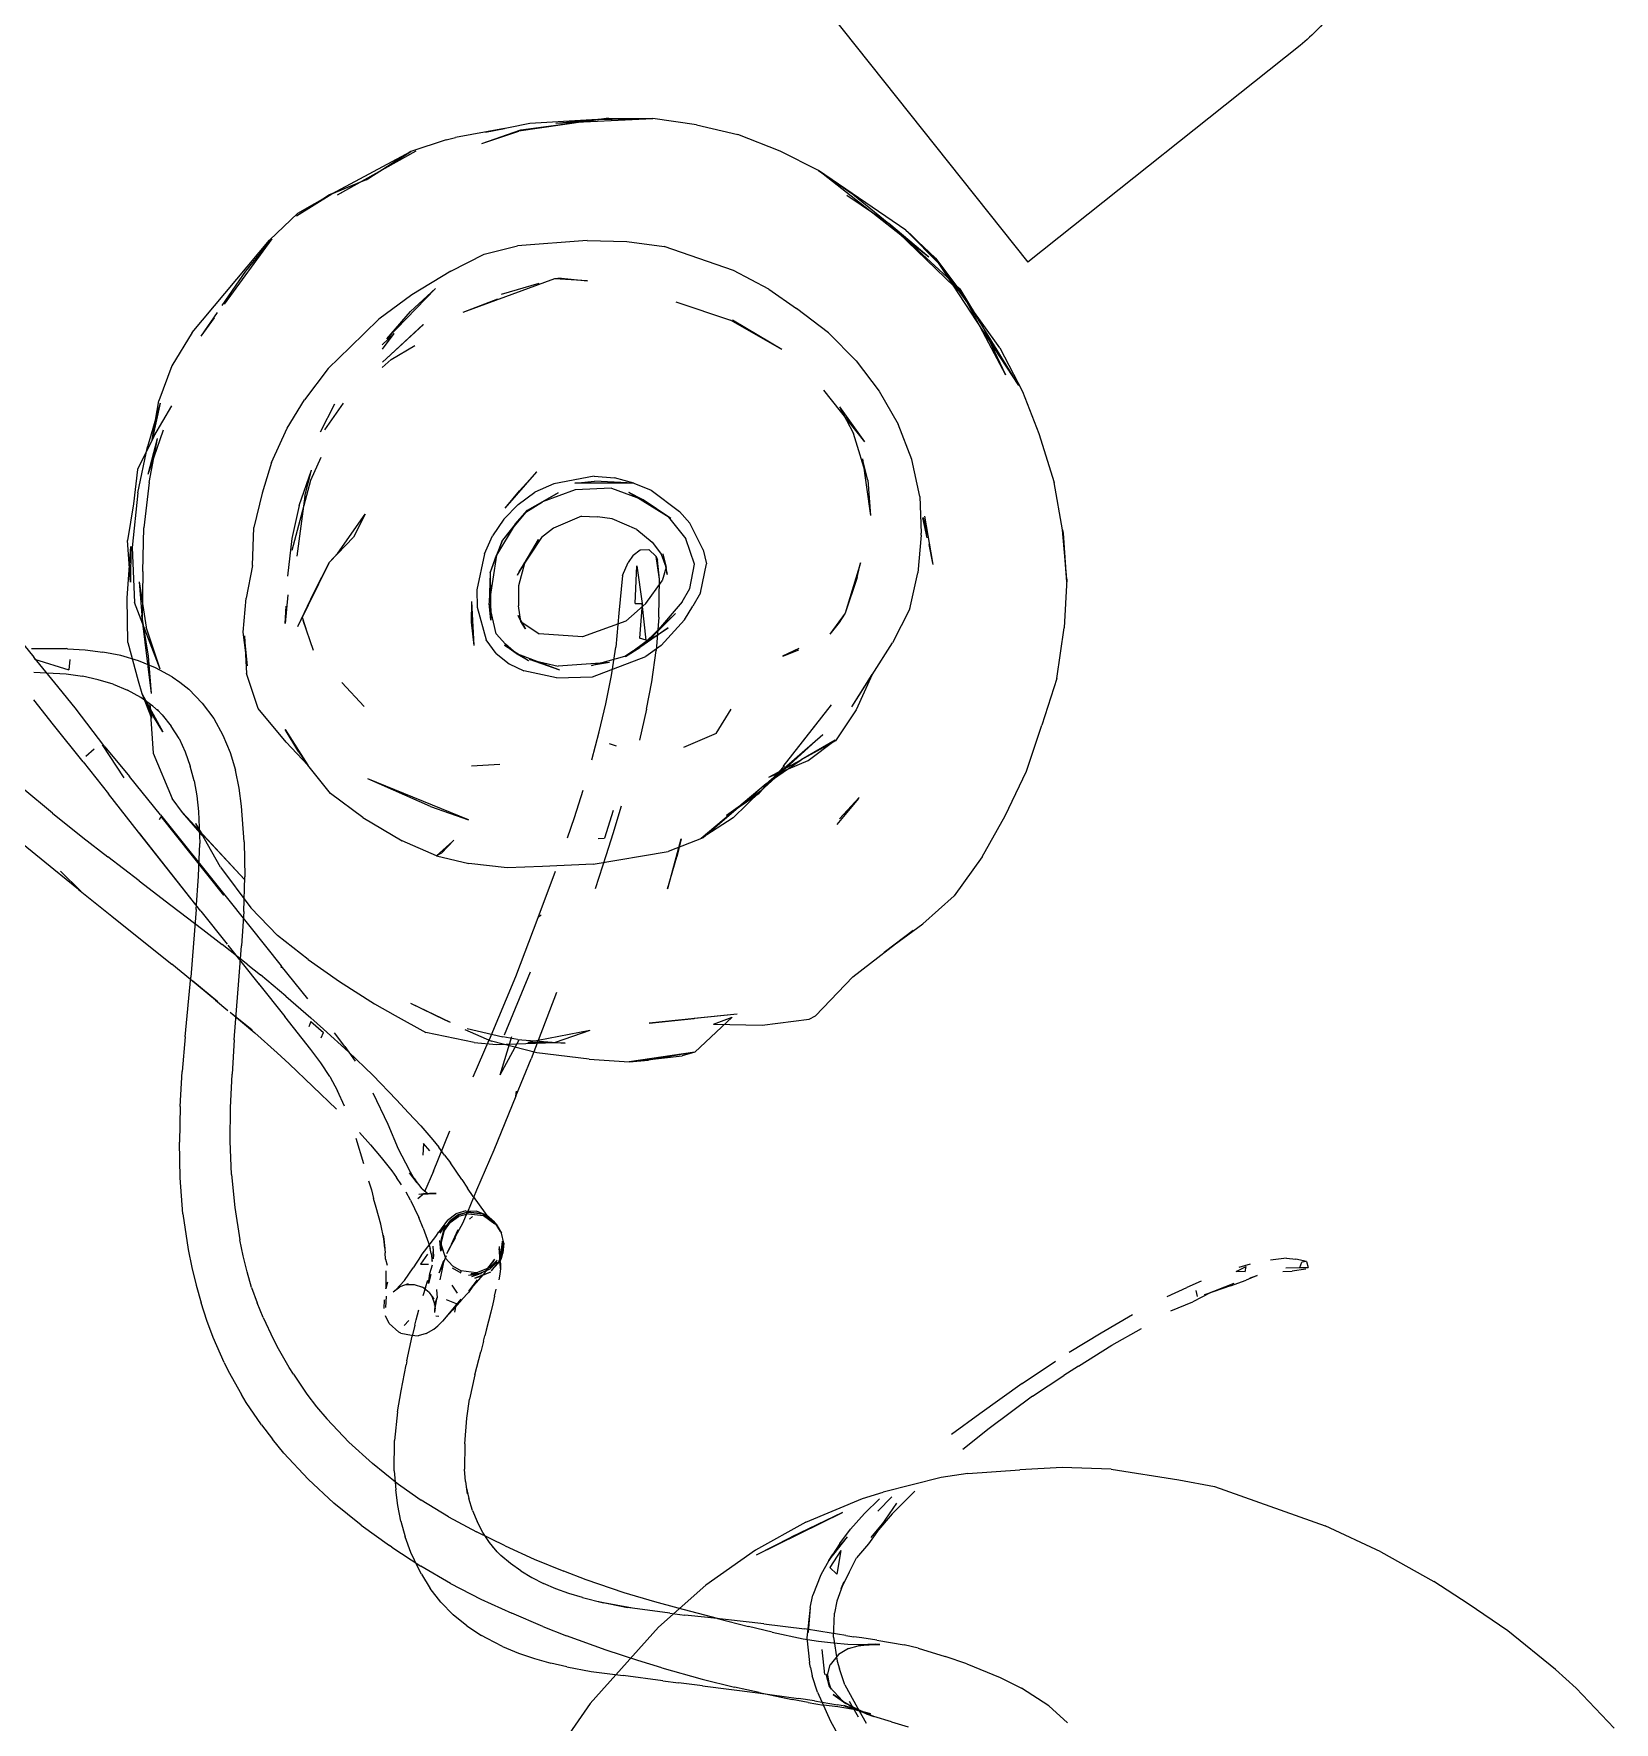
# Model space of a CAD drawing. Header units: millimetres. Extents: x 0 to 57242, y -59538 to 11130.
# Drawn here: x 16862.9 to 16989.1, y -857 to -722.2 of the extents above; entities that cross this region are included whole.
import ezdxf

# ---------------------------------------------------------------- set-up
doc = ezdxf.new("R2010")
doc.units = ezdxf.units.MM
doc.layers.add('G-IMPT', color=8, linetype='Continuous', lineweight=9)
doc.layers.add('I-FURN', color=30, linetype='Continuous', lineweight=9)

# ---------------------------------------------------------------- blocks, each defined once
blk = doc.blocks.new('LR1579_PANEL_TV_019_CH - LR1579_PANEL_TV_019_CH-837093-Level 0')
at = {"layer": 'G-IMPT'}
for p, q in [((617.68, -84.56), (625.29, -83.36)), ((625.91, -83.46), (617.68, -84.56)), ((618.95, -83.82), (622.16, -83.35)), ((618.95, -83.82), (622.88, -83.38)), ((622.88, -83.38), (619.44, -83.72)), ((634.25, -84.47), (622.16, -83.35)), ((622.16, -83.35), (625.91, -83.46)), ((622.16, -83.35), (622.88, -83.38)), ((630.96, -83.79), (622.88, -83.38)), ((625.91, -83.46), (625.29, -83.36)), ((625.29, -83.36), (628.8, -83.82)), ((625.29, -83.36), (632.92, -84.79)), ((634.25, -84.47), (625.91, -83.46)), ((621.75, -83.73), (610.86, -86.32)), ((618.95, -83.82), (610.86, -86.32)), ((613.82, -85.78), (617.68, -84.56)), ((613.82, -85.78), (617.36, -84.65)), ((614.04, -85.34), (617.68, -84.56)), ((617.36, -84.65), (617.68, -84.56)), ((621.75, -83.73), (617.68, -84.56)), ((618.95, -83.82), (619.44, -83.72)), ((628.8, -83.82), (632.92, -84.79)), ((630.96, -83.79), (634.8, -84.55)), ((634.8, -84.55), (638.25, -85.61)), ((610.86, -86.32), (614.04, -85.34)), ((638.25, -85.61), (642.07, -87.11)), ((610.86, -86.32), (607.74, -87.74)), ((645.44, -88.93), (642.07, -87.11)), ((607.74, -87.74), (604.61, -89.55)), ((648.74, -91.12), (645.44, -88.93)), ((645.44, -88.93), (645.68, -89.07)), ((645.44, -88.93), (648.89, -91.26)), ((601.94, -91.65), (604.61, -89.55)), ((645.68, -89.07), (648.89, -91.26)), ((648.74, -91.12), (651.64, -93.71)), ((601.94, -91.65), (599.38, -94.08)), ((594.84, -100.37), (599.38, -94.08)), ((596.4, -97.94), (599.38, -94.08)), ((597.17, -96.83), (599.38, -94.08)), ((621.5, -93.77), (618.4, -94.54)), ((624.62, -93.43), (621.5, -93.77)), ((624.62, -93.43), (627.66, -93.49)), ((627.66, -93.49), (630.66, -93.94)), ((633.55, -94.84), (630.66, -93.94)), ((654.45, -96.67), (651.64, -93.71)), ((615.8, -95.31), (612.87, -96.59)), ((615.8, -95.31), (618.4, -94.54)), ((636.26, -96.18), (633.55, -94.84)), ((597.17, -96.83), (593.51, -103.07)), ((593.53, -102.87), (597.17, -96.83)), ((594.84, -100.37), (597.17, -96.83)), ((612.87, -96.59), (607.94, -99.73)), ((624.84, -96.92), (630.11, -96.92)), ((626.66, -96.74), (629.02, -97.19)), ((626.66, -96.74), (630.11, -96.92)), ((636.26, -96.18), (638.61, -97.92)), ((641.04, -98.65), (637.73, -96.85)), ((637.73, -96.86), (641.16, -98.76)), ((637.74, -97.01), (639.14, -97.67)), ((654.45, -96.67), (656.61, -99.93)), ((593.56, -101.98), (596.4, -97.94)), ((620.21, -97.5), (615.83, -99.25)), ((620.21, -97.5), (615.93, -99.12)), ((632.65, -98.62), (629.02, -97.19)), ((632.65, -98.62), (631.06, -97.91)), ((631.06, -97.91), (635, -100.21)), ((639.2, -97.78), (637.74, -97.07)), ((638.75, -98.03), (638.61, -97.92)), ((638.75, -98.03), (640.93, -100.11)), ((641.07, -98.68), (639.73, -97.98)), ((611.99, -101.75), (615.83, -99.25)), ((632.65, -98.62), (635, -100.21)), ((605.77, -101.8), (607.94, -99.73)), ((642.77, -102.4), (640.93, -100.11)), ((658.72, -103.19), (656.61, -99.93)), ((591.91, -105.21), (593.56, -101.98)), ((603.72, -104.24), (605.77, -101.8)), ((642.77, -102.4), (644.05, -105.17)), ((592.44, -106), (593.53, -102.87)), ((592.44, -106), (593.51, -103.07)), ((638.2, -104.12), (637.46, -103.18)), ((637.46, -103.18), (639.82, -106.65)), ((660.45, -106.72), (658.72, -103.19)), ((592.64, -103.84), (590.77, -107.34)), ((591.91, -105.21), (592.64, -103.84)), ((603.72, -104.24), (600.61, -108.85)), ((638.2, -104.12), (639.82, -106.65)), ((606.26, -106.23), (604.51, -108.18)), ((604.8, -107.74), (606.26, -106.23)), ((646.02, -110.89), (644.05, -105.17)), ((590.44, -108.06), (590.77, -107.34)), ((604.8, -107.74), (604.51, -108.18)), ((639.82, -106.65), (640.13, -107.48)), ((639.82, -106.65), (640.37, -108.65)), ((640.13, -107.48), (640.37, -108.65)), ((661.85, -110.2), (660.45, -106.72)), ((590.44, -108.06), (589.4, -110.83)), ((599.47, -111.35), (600.61, -108.85)), ((604.51, -108.18), (602.04, -115.58)), ((646.02, -110.89), (645, -108.02)), ((645, -108.02), (646.43, -110.77)), ((589.65, -110.5), (588.47, -117.6)), ((589.65, -110.5), (589.12, -113.62)), ((602.83, -112.26), (604, -109.36)), ((661.85, -110.2), (662.9, -113.88)), ((703.26, -110.06), (702.58, -110.6)), ((703.26, -110.06), (703.06, -110.38)), ((703.3, -110.78), (703.06, -110.38)), ((703.7, -110.49), (703.16, -111.43)), ((703.26, -110.06), (703.72, -110.24)), ((703.3, -110.78), (703.72, -110.24)), ((588.14, -117.87), (589.4, -110.83)), ((588.95, -115.03), (589.4, -110.83)), ((589.4, -110.83), (589.02, -114.79)), ((598.87, -114.29), (599.47, -111.35)), ((639.4, -112.66), (639.74, -111.26)), ((639.42, -112.67), (639.83, -111.37)), ((646.43, -110.77), (647.32, -113.6)), ((702.05, -111.15), (701.37, -112.24)), ((702.05, -111.15), (702.58, -110.6)), ((702.63, -111.67), (703.3, -110.78)), ((702.7, -112.04), (703.16, -111.43)), ((602.95, -112.75), (602.04, -115.58)), ((621.2, -113.39), (622.52, -112.65)), ((625.25, -112.82), (621.55, -114.16)), ((622.52, -112.65), (625.25, -111.95)), ((625.25, -112.82), (622.71, -113.63)), ((625.06, -112.92), (622.71, -113.63)), ((625.06, -112.92), (627.28, -112.91)), ((626.5, -111.88), (625.25, -111.95)), ((628.82, -112.36), (626.5, -111.88)), ((629.27, -113.62), (627.28, -112.91)), ((628.82, -112.36), (629.85, -112.86)), ((631.36, -114.67), (629.85, -112.86)), ((644.86, -112.08), (645.63, -115.26)), ((644.86, -112.08), (646.32, -118.16)), ((589.12, -113.62), (588.47, -117.6)), ((598.87, -114.29), (598.41, -117.88)), ((621.2, -113.39), (618.28, -117.07)), ((618.81, -115.52), (619.9, -114.33)), ((621.2, -113.39), (619.12, -115.74)), ((621.2, -113.39), (619.9, -114.33)), ((620.42, -115.03), (622.71, -113.63)), ((622.71, -113.63), (621.55, -114.16)), ((630.58, -115.13), (629.27, -113.62)), ((646.56, -120.06), (646.3, -114.06)), ((646.75, -120.78), (646.3, -114.06)), ((647.27, -113.58), (646.81, -116.68)), ((647.32, -113.6), (646.81, -116.68)), ((647.2, -116.29), (647.27, -113.58)), ((662.9, -113.88), (663.11, -117.24)), ((700.27, -114.56), (700.63, -113.67)), ((700.38, -114.95), (700.57, -114.06)), ((700.84, -114.4), (700.38, -114.95)), ((700.84, -114.4), (700.57, -114.06)), ((701.68, -113.85), (701.43, -114.74)), ((701.49, -114.38), (701.68, -113.85)), ((741.11, -114.78), (743.31, -114.42)), ((747.7, -114.03), (743.31, -114.42)), ((588.95, -115.03), (588.03, -118.14)), ((588.14, -117.87), (589.02, -114.79)), ((618.81, -115.52), (617.27, -118.4)), ((618.28, -117.07), (619.12, -115.74)), ((620.42, -115.03), (618.71, -117.37)), ((624.24, -115.5), (622.36, -116.51)), ((624.24, -115.5), (625.8, -115.16)), ((625.69, -116.29), (626.11, -115.74)), ((625.8, -115.16), (627.05, -115.2)), ((626.91, -115.64), (626.11, -115.74)), ((628.48, -116.55), (626.91, -115.64)), ((628.11, -116.32), (626.91, -115.64)), ((626.91, -115.64), (627.18, -115.74)), ((628.05, -115.54), (627.05, -115.2)), ((627.06, -115.08), (628.56, -115.84)), ((627.06, -115.08), (628.05, -115.54)), ((628.48, -116.55), (627.18, -115.74)), ((628.56, -115.84), (628.05, -115.54)), ((628.05, -115.54), (628.71, -116.48)), ((631.02, -116.25), (630.58, -115.13)), ((631.36, -114.67), (631.83, -115.81)), ((632.26, -117), (631.83, -115.81)), ((645.63, -115.26), (646.32, -118.16)), ((652.03, -114.94), (652.4, -117.23)), ((652.63, -117.65), (652.08, -115)), ((700.27, -118.09), (701.02, -115.64)), ((700.45, -117.58), (701.02, -115.64)), ((700.99, -116.02), (701.43, -114.74)), ((736.35, -115.84), (732.67, -116.98)), ((741.11, -114.78), (736.35, -115.84)), ((599.92, -121.63), (599.19, -116.1)), ((599.38, -118.79), (599.19, -116.1)), ((622.36, -116.51), (621.52, -117.33)), ((625.67, -117.02), (625.69, -116.29)), ((625.67, -117.02), (625.88, -117.67)), ((628.48, -116.55), (628.11, -116.32)), ((630.83, -118.49), (628.48, -116.55)), ((629.31, -118.62), (628.71, -116.48)), ((631.02, -116.25), (631.72, -119.84)), ((632.72, -119.75), (632.26, -117)), ((646.28, -119.55), (647.2, -116.29)), ((646.28, -119.55), (646.81, -116.68)), ((646.56, -120.06), (646.81, -116.68)), ((662.94, -121.05), (663.11, -117.24)), ((700.99, -116.02), (700.27, -118.09)), ((732.67, -116.98), (729.58, -118.01)), ((587.63, -120.95), (588.14, -117.87)), ((587.75, -121.18), (588.14, -117.87)), ((587.75, -121.18), (588.03, -118.14)), ((598.41, -117.88), (598.29, -121.15)), ((617.27, -118.4), (616.86, -120.01)), ((617.61, -121.37), (618.06, -118.59)), ((618.71, -117.37), (617.83, -120.03)), ((618.06, -118.59), (617.83, -120.03)), ((620.67, -118.29), (620.03, -120.64)), ((620.67, -118.29), (621.52, -117.33)), ((626.41, -118.67), (625.88, -117.67)), ((628.78, -119.28), (626.53, -117.3)), ((626.53, -117.3), (629.15, -118.85)), ((630.83, -118.49), (632.77, -120.31)), ((631.72, -119.84), (631.43, -117.27)), ((631.43, -117.27), (631.77, -121.17)), ((631.56, -122.54), (631.95, -118.44)), ((631.95, -118.44), (631.77, -121.17)), ((640.95, -120.69), (640.16, -118.53)), ((646.75, -120.78), (646.34, -118.02)), ((646.34, -118.02), (646.8, -120.97)), ((662.94, -121.05), (663.01, -118.15)), ((662.94, -124.24), (663.01, -118.15)), ((699.25, -117.6), (698.92, -118.83)), ((700.03, -118.61), (699.59, -118.4)), ((700.45, -117.58), (700.12, -119.17)), ((725.08, -119.85), (729.58, -118.01)), ((599.92, -121.63), (599.38, -118.79)), ((601.17, -123.07), (600.84, -118.64)), ((600.84, -118.66), (601.08, -122.17)), ((616.38, -122.66), (615.68, -118.89)), ((615.68, -118.89), (616, -120.92)), ((626.41, -118.67), (628.59, -120.79)), ((628.78, -119.28), (629.15, -118.85)), ((631.62, -120.41), (629.15, -118.85)), ((629.15, -118.85), (631.16, -120.73)), ((629.43, -120.74), (629.31, -118.62)), ((631.63, -122.53), (631.72, -119.84)), ((631.72, -119.84), (631.77, -121.17)), ((632.72, -119.75), (632.64, -121.25)), ((698.51, -120.51), (698.92, -118.83)), ((699.6, -120.99), (700.12, -119.17)), ((725.08, -119.85), (720.69, -122.04)), ((587.92, -124.05), (587.63, -120.95)), ((598.29, -121.15), (598.6, -124.35)), ((600.33, -122.43), (599.95, -120.91)), ((599.95, -120.91), (600.06, -122.22)), ((601.42, -122.41), (601.72, -120.21)), ((616.38, -122.66), (616, -120.92)), ((616.79, -121.67), (616.86, -120.01)), ((617.61, -121.37), (617.83, -120.03)), ((617.65, -121.59), (617.83, -120.03)), ((620.03, -120.64), (620.02, -121.86)), ((629.43, -120.74), (628.25, -124.23)), ((628.59, -120.79), (630.56, -122.66)), ((631.62, -120.41), (631.16, -120.73)), ((631.25, -125.58), (632.64, -121.25)), ((631.63, -122.53), (631.77, -121.17)), ((634.51, -122.15), (632.77, -120.31)), ((640.95, -120.69), (640.2, -123.42)), ((646.56, -120.06), (646.81, -126.69)), ((646.56, -120.06), (646.75, -126.85)), ((646.75, -120.78), (646.57, -124.1)), ((646.57, -124.1), (646.8, -120.97)), ((646.75, -120.78), (647.04, -123.81)), ((601.15, -123.08), (601.08, -122.17)), ((601.48, -123.35), (601.42, -122.41)), ((616.99, -123.3), (616.79, -121.67)), ((617.88, -122.84), (617.61, -121.37)), ((617.61, -121.37), (617.65, -121.59)), ((617.88, -122.84), (617.65, -121.59)), ((617.65, -121.59), (618.23, -124.42)), ((621.17, -125.22), (619.98, -122.14)), ((619.98, -122.14), (620.72, -124.13)), ((620.02, -121.86), (621.04, -124.97)), ((630.5, -125.09), (631.56, -122.54)), ((635.96, -123.84), (634.51, -122.15)), ((712.75, -126.99), (720.69, -122.04)), ((587.94, -123.85), (588.66, -127.09)), ((587.94, -123.85), (589.66, -130.09)), ((616.99, -123.3), (617.46, -124.84)), ((617.88, -122.84), (618.23, -124.42)), ((617.88, -122.84), (618.88, -125.53)), ((631.19, -123.83), (628.89, -127.21)), ((631.19, -123.83), (630.5, -125.09)), ((632.11, -124.35), (630.56, -122.66)), ((635.96, -123.84), (637.55, -125.8)), ((647.04, -123.81), (646.75, -126.85)), ((697.93, -123.58), (697.54, -126.44)), ((698.81, -126.37), (699.24, -123.7)), ((589.84, -133.47), (587.92, -124.05)), ((598.85, -126.77), (598.6, -124.35)), ((618.18, -126.23), (617.46, -124.84)), ((619.65, -126.82), (618.23, -124.42)), ((618.23, -124.42), (618.88, -125.53)), ((621.17, -125.22), (620.72, -124.13)), ((620.72, -124.13), (621.89, -125.71)), ((620.72, -124.13), (621.04, -124.97)), ((628.25, -124.23), (625.91, -126.79)), ((633.59, -126.11), (632.11, -124.35)), ((662.94, -124.24), (663.49, -128.52)), ((618.18, -126.23), (620.07, -128.49)), ((619.65, -126.82), (618.88, -125.53)), ((618.88, -125.53), (621.52, -128.39)), ((621.89, -125.71), (623.12, -126.69)), ((629.52, -127.88), (631.25, -125.58)), ((635.02, -127.91), (633.59, -126.11)), ((697.54, -126.44), (697.13, -129.41)), ((698.45, -129.51), (698.81, -126.37)), ((588.66, -127.09), (589.63, -130.28)), ((598.85, -126.77), (599.62, -129.82)), ((601.75, -127.57), (602.49, -130.06)), ((619.65, -126.82), (622.66, -129.12)), ((619.65, -126.82), (621.52, -128.39)), ((624.23, -127.32), (623.12, -126.69)), ((623.68, -127.19), (624.92, -127.38)), ((623.68, -127.19), (624.23, -127.32)), ((624.23, -127.32), (625.91, -126.79)), ((624.92, -127.38), (624.23, -127.32)), ((629.2, -127.31), (626, -129.2)), ((627.04, -128.68), (628.89, -127.21)), ((629.2, -127.31), (627.04, -128.68)), ((629.52, -127.88), (627.45, -129.58)), ((636.4, -129.76), (635.02, -127.91)), ((636.77, -127.55), (636.28, -127.86)), ((646.81, -126.69), (645.92, -129.56)), ((710.54, -128.89), (712.75, -126.99)), ((602.43, -130.4), (601.39, -128.11)), ((620.07, -128.49), (621.17, -129.34)), ((621.17, -129.34), (623.65, -130.39)), ((622.66, -129.12), (621.52, -128.39)), ((623.77, -129.46), (621.52, -128.39)), ((626, -129.2), (624.87, -129.4)), ((624.9, -129.51), (627.03, -128.78)), ((626, -129.2), (624.9, -129.51)), ((626, -129.2), (627.03, -128.78)), ((645.77, -128.15), (648.21, -131.45)), ((645.78, -128.12), (646.67, -129.28)), ((648.21, -131.45), (646.67, -129.28)), ((661.43, -132.32), (663.39, -129.08)), ((663.39, -129.08), (663.49, -128.52)), ((706.53, -132.58), (710.54, -128.89)), ((600.55, -132.31), (599.62, -129.82)), ((620.52, -129.41), (621.8, -130.46)), ((620.52, -129.41), (623.39, -131.44)), ((621.8, -130.46), (623.39, -131.44)), ((624.99, -130.45), (623.65, -130.39)), ((623.77, -129.46), (624.87, -129.4)), ((624.99, -130.45), (626.28, -130.16)), ((626.28, -130.16), (627.45, -129.58)), ((636.4, -129.76), (636.21, -129.5)), ((642.06, -132.1), (640.74, -130.19)), ((642.98, -134.88), (645.92, -129.56)), ((696.74, -133.89), (697.01, -130.69)), ((698.45, -129.51), (698.31, -130.87)), ((589.83, -130.93), (590.49, -133.12)), ((590.02, -131.4), (590.49, -133.12)), ((604.95, -133.42), (604.04, -131.64)), ((610.86, -135.35), (609.79, -131.71)), ((609.79, -131.71), (610.64, -133.57)), ((637.88, -131.85), (639.15, -133.75)), ((640.61, -130.95), (641.93, -132.86)), ((698.05, -133.88), (698.31, -130.87)), ((601.92, -134.99), (600.55, -132.31)), ((605.96, -135.39), (604.37, -132.87)), ((605.67, -134.59), (604.37, -132.87)), ((641.61, -133.28), (641.93, -132.86)), ((643.04, -133.54), (642.06, -132.1)), ((659.51, -133.32), (655.7, -139.27)), ((659.51, -133.32), (657.64, -136.23)), ((658.95, -135.3), (661.43, -132.32)), ((706.53, -132.58), (703.98, -135.57)), ((589.84, -133.47), (590.91, -136.4)), ((608.4, -138.07), (604.95, -133.42)), ((605.67, -134.59), (609, -138.06)), ((611, -136.32), (610.64, -133.57)), ((639.15, -133.75), (640.07, -135.19)), ((644.62, -135.94), (643.04, -133.54)), ((658.95, -135.3), (659.44, -133.78)), ((659.44, -133.78), (659.76, -137.86)), ((696.74, -133.89), (696.52, -138.03)), ((698.05, -133.88), (697.92, -138.18)), ((601.92, -134.99), (603.35, -137.1)), ((605.96, -135.39), (607.65, -137.5)), ((611, -136.32), (610.86, -135.35)), ((630.8, -137.57), (632.09, -135.71)), ((642.98, -134.88), (640.6, -138.14)), ((703.98, -135.57), (702, -138.32)), ((590.91, -136.4), (592.45, -138.96)), ((603.35, -137.1), (605.09, -139.34)), ((613.47, -141.5), (611, -136.32)), ((612.13, -138.77), (611, -136.32)), ((655.7, -139.27), (657.64, -136.23)), ((594.43, -141.05), (593.41, -138.4)), ((607.65, -137.5), (609.8, -139.66)), ((613.47, -141.5), (612.13, -138.77)), ((640.6, -138.14), (638.94, -140.43)), ((641.55, -137.61), (643.59, -140.99)), ((659.76, -137.86), (657.11, -142.45)), ((659.76, -137.86), (657.96, -141.15)), ((659.76, -137.86), (659.39, -138.83)), ((696.52, -138.03), (696.42, -140.83)), ((697.92, -138.18), (697.92, -140.87)), ((699.66, -141.76), (702, -138.32)), ((594.53, -141.3), (592.45, -138.96)), ((592.66, -138.98), (594.76, -141.95)), ((592.66, -138.98), (594.53, -141.3)), ((596.51, -143.28), (594.5, -140.11)), ((607.38, -141.3), (605.09, -139.34)), ((657.11, -142.45), (659.39, -138.83)), ((594.43, -141.05), (595.67, -143.72)), ((597.08, -143.62), (594.73, -140.93)), ((596.51, -143.28), (594.73, -140.93)), ((607.38, -141.3), (609.13, -143.32)), ((610.98, -140.55), (612.64, -142.14)), ((612.64, -142.14), (611.59, -141.22)), ((614.35, -141.22), (613.11, -140.76)), ((613.32, -140.87), (615.68, -141.72)), ((621.74, -141.33), (619.15, -141.53)), ((634.02, -140.45), (626.45, -144.7)), ((631.3, -142.15), (634.02, -140.45)), ((638.94, -140.43), (636.77, -142.6)), ((643.55, -140.63), (643.59, -140.99)), ((643.59, -140.99), (646.15, -145.31)), ((657.11, -142.45), (657.96, -141.15)), ((597.14, -144.85), (594.76, -141.95)), ((631.3, -142.15), (626.45, -144.7)), ((634.55, -142.37), (634.75, -143.79)), ((634.56, -142.52), (634.66, -144.24)), ((634.66, -144.24), (636.77, -142.6)), ((654.97, -144.81), (657.11, -142.45)), ((699.66, -141.76), (698.6, -143.61)), ((595.67, -143.72), (597.62, -145.68)), ((597.08, -143.62), (599.64, -146.22)), ((611.08, -145.19), (609.13, -143.32)), ((634.75, -143.79), (634.66, -144.24)), ((649.22, -148.88), (646.59, -144.12)), ((649.18, -143.53), (652.04, -148.42)), ((653.2, -143.34), (650.86, -147.81)), ((653.2, -143.34), (652.23, -146.09)), ((698.6, -143.61), (696.62, -147.97)), ((597.14, -144.85), (600.3, -147.92)), ((613.41, -146.59), (611.08, -145.19)), ((613.41, -146.59), (611.38, -145.28)), ((611.38, -145.28), (613.85, -147.04)), ((634.66, -144.24), (632.03, -145.65)), ((646.15, -145.31), (648.78, -150.11)), ((650.16, -148.3), (652.78, -145.51)), ((652.78, -145.51), (650.86, -147.81)), ((654.97, -144.81), (651.96, -147.77)), ((597.62, -145.68), (599.62, -147.86)), ((602.32, -148.44), (599.64, -146.22)), ((628.63, -146.93), (632.03, -145.65)), ((649.42, -149.87), (652.23, -146.09)), ((698.4, -148.48), (698.11, -145.94)), ((602.36, -149.76), (599.62, -147.86)), ((603.19, -150.75), (600.17, -147.95)), ((600.17, -147.95), (602.36, -149.76)), ((600.3, -147.92), (603.84, -150.51)), ((616.59, -148.05), (613.85, -147.04)), ((620.1, -147.99), (616.59, -148.05)), ((621.34, -147.68), (619.26, -147.42)), ((619.26, -147.42), (622.62, -147.76)), ((620.1, -147.99), (622.62, -147.76)), ((621.34, -147.68), (622.62, -147.76)), ((625.5, -147.77), (622.62, -147.76)), ((628.63, -146.93), (625.5, -147.77)), ((651.96, -147.77), (648.98, -150.02)), ((651.5, -151.14), (650.26, -148.22)), ((695.98, -149.57), (696.62, -147.97)), ((697.55, -149.24), (697.33, -147.66)), ((698.72, -150.13), (697.98, -147.66)), ((720.18, -147.91), (718.2, -148.25)), ((602.32, -148.44), (605.25, -150.85)), ((602.77, -149.18), (605.25, -150.85)), ((602.77, -149.18), (605.94, -151.01)), ((646.99, -150.9), (649.28, -149.1)), ((650.16, -148.3), (649.28, -149.1)), ((651.5, -151.14), (649.7, -148.5)), ((653.62, -151.22), (652.04, -148.42)), ((694.65, -154.28), (695.98, -149.57)), ((696.85, -148.51), (697.01, -150.2)), ((698.4, -148.48), (698.72, -150.13)), ((698.85, -150.97), (698.51, -149.38)), ((698.51, -149.38), (699.12, -151.44)), ((714.02, -149.87), (715.74, -149.07)), ((718.2, -148.25), (715.74, -149.07)), ((606, -152.92), (603.19, -150.75)), ((609.27, -152.21), (603.84, -150.51)), ((610.37, -153.96), (604.99, -150.69)), ((607.88, -152.3), (604.99, -150.69)), ((646.93, -151.11), (648.98, -150.02)), ((648.2, -151.18), (649.42, -149.87)), ((650.3, -152.94), (648.78, -150.11)), ((697.01, -150.2), (697.3, -151.86)), ((711.49, -151.27), (714.02, -149.87)), ((609.27, -152.21), (605.94, -151.01)), ((610.34, -151.86), (608.95, -152.44)), ((610.34, -151.86), (611.06, -151.64)), ((611.06, -151.64), (611.95, -151.44)), ((613.48, -151.28), (611.95, -151.44)), ((613.48, -151.28), (615.02, -151.33)), ((615.02, -151.33), (616.52, -151.58)), ((616.52, -151.58), (617.95, -152)), ((617.95, -152), (619.33, -152.55)), ((642.57, -153.18), (645.75, -151.65)), ((642.57, -153.18), (645.34, -151.87)), ((648.2, -151.18), (645.17, -153.69)), ((645.34, -151.87), (645.75, -151.65)), ((653.62, -151.22), (653.34, -150.94)), ((653.62, -151.22), (655.89, -155.29)), ((694.22, -158.99), (695.85, -151.52)), ((695.85, -151.52), (694.86, -155.96)), ((697.68, -153.22), (697.3, -151.86)), ((699.12, -151.44), (699.4, -152.9)), ((708.1, -153.54), (709.95, -152.26)), ((711.49, -151.27), (709.95, -152.26)), ((606, -152.92), (608.91, -154.18)), ((607.66, -153.16), (606.47, -154)), ((608.95, -152.44), (607.66, -153.16)), ((610.37, -153.96), (607.88, -152.3)), ((620.63, -153.21), (619.33, -152.55)), ((621.88, -153.94), (620.63, -153.21)), ((698.18, -154.74), (697.63, -152.4)), ((698.01, -154.24), (697.63, -152.4)), ((697.68, -153.22), (698.18, -154.74)), ((698.16, -153.52), (698.66, -155.04)), ((698.16, -153.52), (699.44, -154.94)), ((699.94, -154.07), (699.4, -152.9)), ((708.1, -153.54), (707.2, -154.24)), ((604.34, -155.94), (605.36, -154.94)), ((606.47, -154), (605.36, -154.94)), ((608.91, -154.18), (609.88, -154.57)), ((610.07, -154.83), (608.96, -155.29)), ((609.88, -154.57), (613.31, -155.16)), ((609.88, -154.57), (611.9, -155.18)), ((609.88, -154.57), (611.19, -154.89)), ((611.22, -154.51), (610.07, -154.83)), ((610.97, -154.61), (611.9, -155.18)), ((610.97, -154.61), (614.18, -156.84)), ((613.31, -155.16), (611.19, -154.89)), ((611.22, -154.51), (611.8, -154.41)), ((611.64, -154.42), (612.22, -154.36)), ((611.64, -154.42), (611.8, -154.41)), ((612.22, -154.36), (613.39, -154.36)), ((614.55, -154.49), (613.39, -154.36)), ((614.55, -154.49), (615.69, -154.77)), ((615.69, -154.77), (616.82, -155.15)), ((624.23, -155.54), (621.88, -153.94)), ((640.83, -155.46), (642.57, -154.76)), ((642.57, -154.76), (645.17, -153.69)), ((694.65, -154.28), (693.88, -158.82)), ((698.18, -154.74), (698.01, -154.24)), ((698.18, -154.74), (698.67, -155.96)), ((698.66, -155.04), (699.44, -154.94)), ((699.94, -154.07), (700.54, -155.41)), ((700.26, -154.87), (701.13, -156.28)), ((700.26, -154.87), (700.54, -155.41)), ((705.54, -155.72), (706.37, -154.97)), ((706.37, -154.97), (707.2, -154.24)), ((603.39, -156.99), (604.34, -155.94)), ((607.88, -155.89), (606.85, -156.61)), ((607.88, -155.89), (608.96, -155.29)), ((617.93, -155.65), (616.82, -155.15)), ((617.93, -155.65), (619.01, -156.23)), ((619.01, -156.23), (620.07, -156.89)), ((624.23, -155.54), (626.45, -157.26)), ((637.7, -156.54), (640.83, -155.46)), ((655.89, -155.29), (657.53, -158.35)), ((694.22, -158.99), (694.86, -155.96)), ((698.67, -155.96), (699.56, -157.47)), ((701.13, -156.28), (701.74, -157.02)), ((705.54, -155.72), (704.66, -156.54)), ((704.94, -157.1), (705.96, -155.76)), ((704.98, -157.16), (705.69, -156.01)), ((705.96, -155.76), (705.37, -156.49)), ((705.44, -156.4), (705.69, -156.01)), ((601.6, -159.23), (603.34, -157.04)), ((603.39, -156.99), (603.34, -157.04)), ((604.18, -157.4), (604.77, -157.95)), ((604.9, -158.32), (605.85, -157.43)), ((606.85, -156.61), (605.85, -157.43)), ((614.18, -156.84), (617.95, -157.9)), ((626.61, -157.41), (619.33, -157.95)), ((620.07, -156.89), (622.12, -158.41)), ((626.61, -157.41), (620.28, -157.9)), ((624.63, -158.29), (620.68, -157.66)), ((622, -157.83), (620.68, -157.66)), ((628.57, -159.05), (626.45, -157.26)), ((634.76, -157.42), (631.74, -158.12)), ((634.76, -157.42), (637.7, -156.54)), ((654.22, -160.1), (652.52, -157.07)), ((700.19, -158.27), (699.56, -157.47)), ((703.19, -158.27), (701.74, -157.02)), ((703.72, -157.42), (702.23, -158.78)), ((703.72, -157.42), (704.19, -156.98)), ((704.66, -156.54), (704.19, -156.98)), ((704.35, -157.72), (705.37, -156.49)), ((704.65, -157.91), (704.98, -157.16)), ((704.94, -157.1), (705.44, -156.4)), ((602.4, -159.56), (604.77, -157.95)), ((603.18, -160.27), (604.9, -158.32)), ((619.33, -157.95), (617.95, -157.9)), ((622, -157.83), (619.33, -157.95)), ((619.33, -157.95), (620.28, -157.9)), ((624.11, -160.12), (622.12, -158.41)), ((624.63, -158.29), (628.69, -158.41)), ((628.69, -158.41), (631.74, -158.12)), ((647.93, -158.86), (645.2, -159.13)), ((647.93, -158.86), (649.32, -158.75)), ((650.75, -158.65), (649.32, -158.75)), ((650.75, -158.65), (652.23, -158.59)), ((652.23, -158.59), (652.98, -158.58)), ((653.76, -158.6), (652.98, -158.58)), ((653.76, -158.6), (654.54, -158.63)), ((655.34, -158.69), (654.54, -158.63)), ((656.15, -158.75), (655.34, -158.69)), ((656.15, -158.75), (656.97, -158.82)), ((657.77, -158.88), (656.97, -158.82)), ((657.53, -158.35), (658.47, -160.01)), ((657.77, -158.88), (659.41, -158.97)), ((659.59, -158.97), (658.85, -159.4)), ((659.34, -159.12), (660.64, -158.81)), ((659.34, -159.12), (660.53, -158.82)), ((659.34, -159.13), (660.53, -158.82)), ((659.34, -159.12), (659.84, -158.96)), ((659.41, -158.97), (659.8, -158.97)), ((659.47, -159.18), (660.55, -158.89)), ((660.43, -158.81), (659.59, -158.97)), ((660.09, -158.96), (659.8, -158.97)), ((659.84, -158.96), (660.64, -158.81)), ((660.09, -158.96), (660.3, -158.94)), ((660.55, -158.89), (660.3, -158.94)), ((660.5, -158.81), (660.43, -158.81)), ((661.3, -158.92), (660.5, -158.81)), ((660.64, -158.81), (660.53, -158.82)), ((660.53, -158.82), (661.33, -158.93)), ((660.64, -158.81), (661.47, -158.92)), ((661.3, -158.92), (661.33, -158.93)), ((662.2, -159.27), (661.47, -158.92)), ((693.88, -158.82), (693.61, -163.66)), ((700.19, -158.27), (701.66, -159.63)), ((700.19, -158.27), (701.91, -159.97)), ((702.23, -158.78), (701.25, -159.68)), ((702.71, -159.42), (703.56, -158.57)), ((703.19, -158.27), (704.88, -159.23)), ((703.56, -158.57), (704.35, -157.72)), ((704.65, -157.91), (704.54, -158.83)), ((704.54, -158.83), (704.77, -159.85)), ((711.37, -158.87), (710.16, -159.71)), ((711.37, -158.87), (712.5, -158.07)), ((599.7, -159.54), (602.25, -159.51)), ((604.89, -159.47), (602.25, -159.51)), ((607.46, -159.46), (604.89, -159.47)), ((611.37, -159.52), (607.46, -159.46)), ((611.02, -161.18), (610.97, -160.31)), ((611.12, -159.61), (614.25, -159.9)), ((611.37, -159.52), (614.46, -159.48)), ((618.39, -159.43), (614.46, -159.48)), ((618.39, -159.43), (626.44, -159.41)), ((618.39, -159.43), (626.55, -159.49)), ((626.55, -159.49), (618.51, -159.48)), ((618.62, -159.73), (618.51, -159.48)), ((626.08, -161.91), (624.11, -160.12)), ((626.44, -159.41), (629.8, -159.42)), ((628.57, -159.05), (630.61, -160.89)), ((629.8, -159.42), (633.83, -159.41)), ((637.21, -159.39), (633.83, -159.41)), ((633.83, -159.41), (633.94, -159.49)), ((635.94, -160.63), (638.55, -160.14)), ((638.55, -160.14), (639.87, -159.91)), ((638.78, -160.32), (640.09, -160.09)), ((638.78, -160.32), (639.01, -160.71)), ((642.52, -159.48), (639.87, -159.91)), ((640.31, -160.48), (640.09, -160.09)), ((642.01, -159.43), (640.65, -159.42)), ((642.01, -159.43), (643.45, -159.53)), ((642.52, -159.48), (645.2, -159.13)), ((646.31, -160), (649.01, -160.63)), ((652.76, -159.32), (652, -159.35)), ((652, -159.35), (652.68, -159.97)), ((654.22, -160.1), (655.04, -161.69)), ((658.3, -160.05), (657.99, -160.83)), ((658.48, -159.98), (658.18, -160.73)), ((658.48, -159.99), (658.19, -160.73)), ((658.3, -160.05), (658.85, -159.4)), ((658.62, -160.02), (658.3, -160.79)), ((658.91, -160.84), (658.47, -160.01)), ((659.34, -159.12), (658.48, -159.98)), ((658.48, -159.99), (659.34, -159.13)), ((658.62, -160.02), (659.47, -159.18)), ((658.99, -160.24), (658.98, -159.9)), ((662.04, -159.29), (662.02, -159.27)), ((662.02, -159.27), (662.59, -159.83)), ((662.04, -159.29), (662.65, -159.87)), ((662.95, -160.2), (662.06, -159.29)), ((662.64, -159.84), (662.06, -159.29)), ((662.77, -159.88), (662.15, -159.31)), ((662.15, -159.31), (663.03, -160.21)), ((662.18, -159.75), (662.33, -159.85)), ((662.18, -159.75), (663.13, -160.4)), ((662.2, -159.27), (662.79, -159.84)), ((662.51, -159.97), (662.33, -159.85)), ((663.29, -160.5), (662.51, -159.97)), ((663.62, -160.75), (662.51, -159.97)), ((662.51, -159.97), (662.91, -160.24)), ((662.95, -160.2), (662.64, -159.84)), ((662.74, -159.92), (663.21, -160.68)), ((662.74, -159.92), (663.02, -160.3)), ((662.77, -159.88), (663.03, -160.21)), ((663.03, -160.21), (662.79, -159.84)), ((663.16, -160.49), (662.83, -160.13)), ((662.83, -160.13), (663, -160.31)), ((663.62, -160.75), (662.91, -160.24)), ((663, -160.31), (663.13, -160.4)), ((663.04, -160.33), (663.02, -160.3)), ((663.18, -160.64), (663.03, -160.21)), ((663.03, -160.21), (663.31, -161.46)), ((663.03, -160.21), (663.16, -160.59)), ((663.04, -160.33), (663.07, -160.37)), ((663.16, -160.49), (663.07, -160.37)), ((698.9, -161.96), (701.25, -159.68)), ((699.83, -161.86), (701.79, -160.25)), ((701.79, -160.25), (702.71, -159.42)), ((701.91, -159.97), (703.6, -161.03)), ((703.38, -159.62), (705.08, -160.69)), ((705.28, -160.53), (704.77, -159.85)), ((704.88, -159.23), (705.48, -159.49)), ((706.74, -159.93), (705.48, -159.49)), ((706.74, -159.93), (708.79, -160.29)), ((707.65, -160.88), (709.25, -160.24)), ((707.95, -161.03), (709.55, -159.98)), ((709.6, -160.05), (707.96, -160.79)), ((709.25, -160.24), (707.96, -160.79)), ((710.16, -159.71), (708.3, -160.69)), ((709.6, -160.05), (708.3, -160.69)), ((708.56, -160.65), (709.55, -159.98)), ((708.79, -160.29), (710.21, -160.51)), ((708.88, -160.44), (709.81, -159.77)), ((708.88, -160.44), (709.25, -160.24)), ((708.95, -160.41), (709.81, -159.77)), ((710.16, -159.71), (708.99, -160.41)), ((709.6, -160.05), (709.25, -160.24)), ((709.6, -160.05), (710.16, -159.71)), ((607.45, -161.65), (604.9, -161.63)), ((611.23, -161.64), (607.45, -161.65)), ((611.23, -161.64), (614.5, -161.65)), ((618.37, -161.68), (614.5, -161.65)), ((618.37, -161.68), (618.49, -161.67)), ((626.41, -161.71), (618.37, -161.68)), ((626.41, -161.71), (618.49, -161.67)), ((626.41, -161.71), (629.77, -161.71)), ((632.08, -161.44), (629.54, -162.04)), ((633.9, -161.68), (629.88, -161.7)), ((632.62, -162.77), (630.61, -160.89)), ((632.08, -161.44), (633.36, -161.15)), ((635.94, -160.63), (633.36, -161.15)), ((633.8, -161.7), (637.16, -161.71)), ((640.51, -161.71), (637.16, -161.71)), ((641.83, -161.75), (640.51, -161.71)), ((649.01, -160.63), (651.07, -161.19)), ((651.07, -161.19), (652.29, -161.43)), ((652.29, -161.43), (652.93, -161.55)), ((653.55, -161.64), (652.93, -161.55)), ((653.14, -161.68), (653.88, -161.67)), ((654.13, -161.7), (653.14, -161.68)), ((654.13, -161.7), (653.55, -161.64)), ((654.75, -161.68), (653.88, -161.67)), ((654.75, -161.68), (655.36, -161.55)), ((654.92, -162.16), (655.36, -161.55)), ((654.92, -162.16), (655.27, -161.58)), ((655.06, -161.99), (655.41, -161.42)), ((655.14, -161.78), (655.75, -161.05)), ((655.14, -161.78), (655.41, -161.42)), ((655.75, -161.05), (655.41, -161.42)), ((657.96, -161.67), (657.99, -160.83)), ((657.96, -161.67), (658.19, -162.48)), ((658.18, -160.73), (658.13, -161.53)), ((658.35, -162.32), (658.13, -161.53)), ((658.16, -161.53), (658.19, -160.73)), ((658.16, -161.53), (658.37, -162.3)), ((658.25, -161.62), (658.3, -160.79)), ((658.46, -162.37), (658.25, -161.58)), ((658.25, -161.62), (658.25, -161.58)), ((659.48, -162.17), (658.91, -160.84)), ((659.45, -162.06), (659.09, -161.45)), ((659.67, -162.59), (659.09, -161.45)), ((662.68, -162.48), (663.04, -161.33)), ((662.74, -160.66), (663.03, -161.81)), ((662.74, -160.66), (662.85, -160.99)), ((663.06, -161.71), (662.85, -160.99)), ((663.15, -161.45), (662.91, -162.39)), ((663.04, -161.33), (662.94, -160.54)), ((663.36, -161.55), (662.94, -162.83)), ((663.15, -161.45), (663.03, -160.62)), ((663.14, -162.16), (663.06, -161.71)), ((663.19, -162.49), (663.06, -161.71)), ((663.06, -161.71), (663.13, -162.14)), ((663.36, -161.55), (663.11, -162.36)), ((663.31, -161.46), (663.16, -160.59)), ((663.21, -160.68), (663.18, -160.64)), ((663.29, -160.5), (663.62, -160.75)), ((663.62, -160.75), (663.94, -161.07)), ((663.94, -161.07), (664.23, -161.42)), ((703.96, -161.22), (703.6, -161.03)), ((703.96, -161.22), (704.56, -161.52)), ((705.85, -162.01), (704.56, -161.52)), ((706.11, -161), (705.14, -160.58)), ((706.33, -161.02), (705.14, -160.58)), ((705.28, -160.53), (706.11, -161)), ((706.11, -161), (707.65, -160.88)), ((706.11, -161), (706.33, -161.02)), ((706.23, -162.63), (707.61, -161.39)), ((706.76, -161.14), (707.96, -160.79)), ((707.65, -160.88), (706.76, -161.14)), ((707.77, -161.48), (706.95, -162.27)), ((708.08, -161.01), (707.61, -161.39)), ((707.65, -160.88), (707.96, -160.79)), ((708.95, -160.41), (707.77, -161.48)), ((707.95, -161.03), (708.99, -160.41)), ((707.98, -160.47), (709.39, -160.7)), ((708.08, -161.01), (708.56, -160.65)), ((624.53, -163.28), (627.65, -162.51)), ((626.08, -161.91), (628.05, -163.75)), ((627.65, -162.51), (629.54, -162.04)), ((636.11, -166.03), (632.62, -162.77)), ((643.14, -161.88), (641.83, -161.75)), ((643.14, -161.88), (644.44, -162.1)), ((645.73, -162.42), (644.44, -162.1)), ((649.44, -162.72), (648.12, -162.81)), ((649.44, -162.72), (650.76, -162.68)), ((650.76, -162.68), (652.11, -162.69)), ((652.11, -162.69), (652.78, -162.73)), ((653.47, -162.78), (652.78, -162.73)), ((654.87, -162.98), (654.16, -162.86)), ((654.87, -162.98), (655.6, -163.13)), ((655.06, -161.99), (655.14, -161.78)), ((655.14, -161.78), (655.15, -162.45)), ((658.16, -162.04), (658.18, -162.42)), ((658.16, -162.04), (658.4, -162.8)), ((658.18, -162.42), (658.28, -162.78)), ((658.27, -162.59), (658.19, -162.48)), ((658.27, -162.59), (658.4, -162.8)), ((658.4, -163.21), (658.28, -162.78)), ((658.91, -163.06), (658.35, -162.32)), ((658.37, -162.3), (659.12, -163.24)), ((658.91, -163.06), (658.46, -162.37)), ((658.91, -163.06), (659.57, -163.55)), ((658.91, -163.06), (659.12, -163.28)), ((659.45, -162.06), (659.67, -162.59)), ((659.67, -162.59), (659.48, -162.17)), ((659.67, -162.59), (659.85, -163)), ((659.76, -162.83), (660.03, -163.39)), ((659.85, -163), (660.03, -163.39)), ((662.68, -162.48), (661.82, -163.33)), ((662.91, -162.39), (662.48, -163.1)), ((662.77, -162.65), (662.48, -163.1)), ((663.02, -162.21), (662.49, -162.84)), ((662.57, -162.91), (662.49, -162.84)), ((663.02, -162.21), (662.57, -162.91)), ((662.68, -162.94), (663.03, -161.81)), ((662.68, -162.94), (662.91, -162.39)), ((662.77, -162.65), (662.91, -162.39)), ((662.94, -162.83), (663.11, -162.36)), ((663.13, -162.14), (663.43, -163.88)), ((663.14, -162.16), (663.19, -162.49)), ((663.16, -162.77), (663.43, -163.88)), ((663.16, -162.77), (663.53, -163.96)), ((665.04, -162.5), (664.69, -162.05)), ((665.04, -162.5), (665.43, -162.99)), ((665.43, -162.99), (665.86, -163.52)), ((698.9, -161.96), (695.74, -165.15)), ((696.26, -164.6), (698.31, -163.05)), ((699.83, -161.86), (698.31, -163.05)), ((706.23, -162.63), (705.3, -163.52)), ((705.85, -162.01), (708.28, -162.64)), ((706.03, -163.1), (706.95, -162.27)), ((708.28, -162.64), (709.72, -162.88)), ((621.44, -164.05), (618.38, -164.82)), ((621.44, -164.05), (624.53, -163.28)), ((628.05, -163.75), (630.02, -165.62)), ((634.17, -164.9), (636.69, -164.39)), ((634.17, -164.9), (636.37, -164.4)), ((639.04, -163.99), (636.69, -164.39)), ((640.33, -163.78), (639.04, -163.99)), ((642.92, -163.42), (640.33, -163.78)), ((642.92, -163.42), (645.51, -163.08)), ((648.29, -163.32), (650.26, -164.08)), ((655.6, -163.13), (656.37, -163.31)), ((657.27, -163.57), (656.37, -163.31)), ((657.27, -163.57), (658.43, -163.97)), ((658.66, -164.21), (658.4, -163.21)), ((658.43, -163.97), (658.87, -164.15)), ((658.88, -165.06), (658.66, -164.21)), ((658.85, -163.17), (659.56, -163.63)), ((659.23, -164.33), (658.87, -164.15)), ((659.56, -164.31), (658.89, -163.85)), ((659.12, -163.24), (660.25, -163.67)), ((659.57, -163.55), (659.12, -163.28)), ((659.23, -164.15), (659.66, -164.48)), ((659.23, -164.33), (659.79, -164.68)), ((660.12, -163.52), (660.84, -164.81)), ((661.07, -163.63), (660.25, -163.67)), ((660.84, -164.81), (660.3, -163.89)), ((660.3, -163.89), (660.83, -164.51)), ((661.07, -163.63), (661.82, -163.33)), ((661.17, -163.74), (661.93, -163.44)), ((661.93, -163.44), (661.86, -163.35)), ((663.65, -164.71), (663.53, -163.96)), ((665.86, -163.52), (666.77, -164.72)), ((693.88, -168.72), (693.61, -163.66)), ((702.92, -165.78), (705.3, -163.52)), ((702.97, -165.67), (705.04, -163.95)), ((706.03, -163.1), (705.04, -163.95)), ((612.91, -166.1), (615.94, -165.42)), ((615.94, -165.42), (618.38, -164.82)), ((630.16, -165.74), (628.28, -166.15)), ((633.48, -168.94), (630.02, -165.62)), ((632.68, -165.22), (630.16, -165.74)), ((632.91, -165.16), (630.39, -165.68)), ((632.68, -165.22), (633.95, -164.96)), ((651.59, -164.63), (652.3, -164.91)), ((652.3, -164.91), (652.95, -165.2)), ((653.62, -165.48), (652.95, -165.2)), ((654.9, -166.01), (653.62, -165.48)), ((658.88, -165.06), (659.23, -166.18)), ((659.1, -164.59), (659.37, -165.54)), ((659.37, -165.54), (659.76, -165.04)), ((659.79, -164.68), (659.48, -164.44)), ((660.43, -165.41), (660, -164.82)), ((660.97, -165.99), (660.43, -165.41)), ((660.53, -165.4), (660.97, -165.99)), ((660.83, -164.51), (661.32, -165.1)), ((663.02, -164.67), (662.26, -164.6)), ((662.85, -165.68), (663.6, -165.26)), ((663.57, -164.76), (663.89, -166.29)), ((663.57, -164.76), (664.02, -166.99)), ((663.6, -165.26), (664.06, -165.8)), ((663.65, -164.71), (663.85, -165.82)), ((666.77, -164.72), (667.06, -165.07)), ((667.31, -165.42), (667.06, -165.07)), ((667.31, -165.42), (667.85, -166.13)), ((696.26, -164.6), (693.68, -166.54)), ((695.74, -165.15), (694.42, -166.47)), ((702.97, -165.67), (701.4, -166.94)), ((612.91, -166.1), (609.9, -166.74)), ((622.29, -167.51), (625.16, -166.86)), ((625.16, -166.86), (628.28, -166.15)), ((636.11, -166.03), (638.13, -167.85)), ((655.97, -166.58), (654.9, -166.01)), ((655.71, -166.43), (656.61, -166.96)), ((655.71, -166.43), (655.97, -166.58)), ((656.61, -166.96), (655.97, -166.58)), ((655.97, -166.58), (656.9, -167.18)), ((659.59, -167.35), (659.23, -166.18)), ((659.91, -167.46), (660.33, -166.93)), ((660.33, -166.93), (660.9, -166.56)), ((661.09, -166.38), (660.74, -165.86)), ((661.56, -166.4), (660.9, -166.56)), ((661.09, -166.38), (661.47, -166.95)), ((661.56, -166.4), (662.23, -166.45)), ((661.74, -165.79), (662.28, -166.14)), ((661.74, -165.79), (662.31, -166.18)), ((662.59, -166.64), (661.98, -166.41)), ((661.98, -166.41), (662.23, -166.45)), ((662.82, -166.78), (662.28, -166.14)), ((662.63, -166.69), (662.28, -166.14)), ((662.28, -166.14), (662.31, -166.18)), ((662.63, -166.69), (662.31, -166.18)), ((662.59, -166.64), (663.09, -167.05)), ((662.82, -166.78), (663.09, -167.05)), ((663.36, -167.13), (663.54, -166.97)), ((664.02, -166.99), (663.85, -165.82)), ((663.89, -166.29), (664.02, -166.99)), ((664.1, -167.51), (664.02, -166.99)), ((668.99, -167.65), (667.85, -166.13)), ((693.68, -166.54), (692.11, -167.67)), ((693.56, -167.31), (694.42, -166.47)), ((699.29, -168.57), (701.4, -166.94)), ((699.73, -168.89), (702.92, -165.78)), ((618.96, -168.27), (616.49, -168.81)), ((619.2, -168.2), (616.92, -168.48)), ((618.96, -168.27), (622.29, -167.51)), ((640.15, -169.63), (638.13, -167.85)), ((657.33, -167.47), (656.9, -167.18)), ((657.33, -167.47), (657.78, -167.66)), ((658.08, -168.03), (659.18, -168.92)), ((659.59, -167.35), (659.69, -167.89)), ((659.74, -168.32), (659.69, -167.89)), ((659.74, -168.62), (659.76, -167.94)), ((659.74, -168.62), (659.74, -168.32)), ((659.98, -167.29), (659.76, -167.94)), ((659.91, -167.46), (659.98, -167.29)), ((662.64, -168.56), (662.14, -167.89)), ((663.98, -168.63), (664.11, -167.93)), ((664.11, -167.93), (664.1, -167.51)), ((668.99, -167.65), (670.25, -169.18)), ((692.11, -167.67), (690.02, -169.15)), ((693.56, -167.31), (691.1, -169.66)), ((616.49, -168.81), (613.41, -169.48)), ((633.48, -168.94), (635.5, -170.84)), ((642.23, -171.32), (640.15, -169.63)), ((658.86, -168.48), (659.18, -168.92)), ((658.86, -168.48), (659.18, -168.94)), ((659.68, -169.27), (660.34, -169.89)), ((660.34, -170.01), (659.81, -169.55)), ((662.3, -169.06), (662.39, -169.59)), ((662.91, -168.91), (662.64, -168.56)), ((662.7, -170.18), (663.36, -169.63)), ((662.91, -168.91), (663.47, -169.63)), ((663.36, -169.63), (663.75, -169.24)), ((664.73, -171.18), (663.47, -169.63)), ((663.98, -168.63), (663.75, -169.24)), ((671.3, -170.29), (670.25, -169.18)), ((690.02, -169.15), (687.32, -170.87)), ((689.29, -171.19), (691.1, -169.66)), ((691.4, -169.38), (689.61, -170.93)), ((691.1, -169.66), (689.61, -170.93)), ((691.4, -169.38), (691.1, -169.66)), ((695.26, -176.77), (693.88, -168.72)), ((696.58, -170.51), (699.29, -168.57)), ((699.73, -168.89), (698.35, -170.22)), ((637.59, -172.71), (635.5, -170.84)), ((661.52, -170.44), (660.85, -170.29)), ((662.54, -170.26), (661.52, -170.44)), ((662.7, -170.18), (662.54, -170.26)), ((672.79, -171.69), (671.3, -170.29)), ((687.32, -170.87), (685.68, -171.85)), ((688.24, -171.99), (689.61, -170.93)), ((689.29, -171.19), (689.61, -170.93)), ((696.58, -170.51), (694.94, -171.65)), ((697.44, -171.11), (695.15, -173.32)), ((697.44, -171.11), (698.35, -170.22)), ((644.38, -172.88), (642.23, -171.32)), ((664.73, -171.18), (664.94, -171.43)), ((666.32, -173.05), (664.94, -171.43)), ((672.79, -171.69), (674.36, -172.96)), ((683.44, -173.1), (685.68, -171.85)), ((688.24, -171.99), (687.31, -172.63)), ((694.94, -171.65), (692.7, -173.12)), ((637.59, -172.71), (639.76, -174.52)), ((644.38, -172.88), (646.59, -174.32)), ((667.45, -174.3), (666.32, -173.05)), ((675.19, -173.53), (674.36, -172.96)), ((675.19, -173.53), (676.04, -174.03)), ((675.54, -173.75), (676.04, -174.03)), ((675.54, -173.75), (676.42, -174.17)), ((681.17, -174.26), (683.44, -173.1)), ((684.47, -174.16), (685.43, -173.73)), ((686.38, -173.22), (685.43, -173.73)), ((687.31, -172.63), (686.38, -173.22)), ((692.7, -173.12), (689.84, -174.89)), ((693.29, -175.11), (695.15, -173.32)), ((642.03, -176.26), (639.76, -174.52)), ((646.59, -174.32), (648.87, -175.61)), ((667.45, -174.3), (669.11, -175.92)), ((677.34, -174.53), (676.42, -174.17)), ((677.34, -174.53), (678.27, -174.79)), ((679.23, -174.97), (678.27, -174.79)), ((681.17, -174.26), (678.86, -175.34)), ((680.19, -175.06), (679.23, -174.97)), ((681.16, -175.05), (680.19, -175.06)), ((680.6, -175.08), (681.57, -174.99)), ((680.6, -175.08), (681.16, -175.05)), ((682.54, -174.8), (681.57, -174.99)), ((683.51, -174.52), (682.54, -174.8)), ((683.51, -174.52), (684.47, -174.16)), ((688.08, -175.9), (689.84, -174.89)), ((691.8, -176.4), (693.29, -175.11)), ((644.41, -177.87), (642.03, -176.26)), ((650.04, -176.2), (648.87, -175.61)), ((651.23, -176.75), (650.04, -176.2)), ((670.97, -177.44), (669.11, -175.92)), ((676.53, -176.34), (674.14, -177.22)), ((676.53, -176.34), (678.86, -175.34)), ((688.08, -175.9), (685.71, -177.19)), ((691.8, -176.4), (690.76, -177.23)), ((644.41, -177.87), (646.92, -179.32)), ((652.43, -177.24), (651.23, -176.75)), ((652.43, -177.24), (653.65, -177.66)), ((654.88, -178.02), (653.65, -177.66)), ((670.97, -177.44), (671.21, -177.61)), ((671.21, -177.61), (672.23, -178.3)), ((671.71, -177.95), (674.14, -177.22)), ((683.28, -178.42), (685.71, -177.19)), ((689.67, -178.01), (690.76, -177.23)), ((695.26, -176.77), (696.78, -181.93)), ((654.88, -178.02), (656.77, -178.45)), ((656.77, -178.45), (657.4, -178.58)), ((659.3, -178.87), (657.4, -178.58)), ((659.93, -178.94), (659.3, -178.87)), ((659.93, -178.94), (661.84, -179.08)), ((661.84, -179.08), (663.11, -179.11)), ((663.11, -179.11), (664.38, -179.07)), ((666.92, -178.85), (664.38, -179.07)), ((669.43, -178.45), (666.92, -178.85)), ((671.92, -177.9), (669.43, -178.45)), ((671.92, -177.9), (671.71, -177.95)), ((673.31, -178.94), (672.23, -178.3)), ((674.45, -179.53), (673.31, -178.94)), ((680.8, -179.53), (683.28, -178.42)), ((687.32, -179.41), (688.52, -178.75)), ((688.52, -178.75), (689.67, -178.01)), ((646.92, -179.32), (648.21, -179.98)), ((648.21, -179.98), (649.54, -180.59)), ((674.45, -179.53), (675.65, -180.04)), ((675.62, -181.4), (678.24, -180.53)), ((676.91, -180.47), (675.65, -180.04)), ((678.22, -180.77), (676.91, -180.47)), ((680.8, -179.53), (678.24, -180.53)), ((684.27, -180.62), (685.59, -180.17)), ((686.05, -179.98), (685.59, -180.17)), ((687.32, -179.41), (686.05, -179.98)), ((649.54, -180.59), (650.88, -181.16)), ((652.26, -181.67), (650.88, -181.16)), ((653.65, -182.12), (652.26, -181.67)), ((672.73, -182.21), (675.4, -181.47)), ((675.62, -181.4), (675.4, -181.47)), ((678.77, -180.88), (678.22, -180.77)), ((678.77, -180.88), (680.12, -181.05)), ((681.5, -181.07), (680.12, -181.05)), ((682.89, -180.93), (681.5, -181.07)), ((684.27, -180.62), (682.89, -180.93)), ((655.76, -182.69), (653.65, -182.12)), ((655.76, -182.69), (656.47, -182.84)), ((656.47, -182.84), (658.62, -183.2)), ((659.34, -183.29), (658.62, -183.2)), ((667.21, -183.25), (664.37, -183.47)), ((667.21, -183.25), (670, -182.82)), ((672.73, -182.21), (670, -182.82)), ((661.5, -183.46), (659.34, -183.29)), ((661.5, -183.46), (662.94, -183.49)), ((664.37, -183.47), (662.94, -183.49))]:
    blk.add_line(p, q, dxfattribs=at)
at = {"layer": 'I-FURN'}
for p in [(627, -50), (-627, -77.78)]:
    blk.add_line(p, (627, -77.78), dxfattribs=at)
blk.add_open_spline([(612, -35), (613.34, -35), (615.27, -35.26), (617.76, -36.1), (619.23, -36.83), (620.33, -37.52), (621.41, -38.28), (622.39, -39.15), (623.28, -40.1), (624.12, -41.12), (625.03, -42.48), (625.9, -44.24), (626.74, -46.73), (626.99, -48.69), (627, -50)], degree=3, knots=[-1, -1, -1, -1, -0.833333, -0.75, -0.666667, -0.625, -0.583333, -0.5, -0.458333, -0.416667, -0.333333, -0.25, -0.166667, 0, 0, 0, 0], dxfattribs=at)

msp = doc.modelspace()

# ---------------------------------------------------------------- block references
at = {"layer": 'I-FURN', "rotation": 308.5192572358332}
msp.add_blockref('LR1579_PANEL_TV_019_CH - LR1579_PANEL_TV_019_CH-837093-Level 0', (16612.62, -201.43), dxfattribs=at)

doc.saveas('drawing.dxf')
